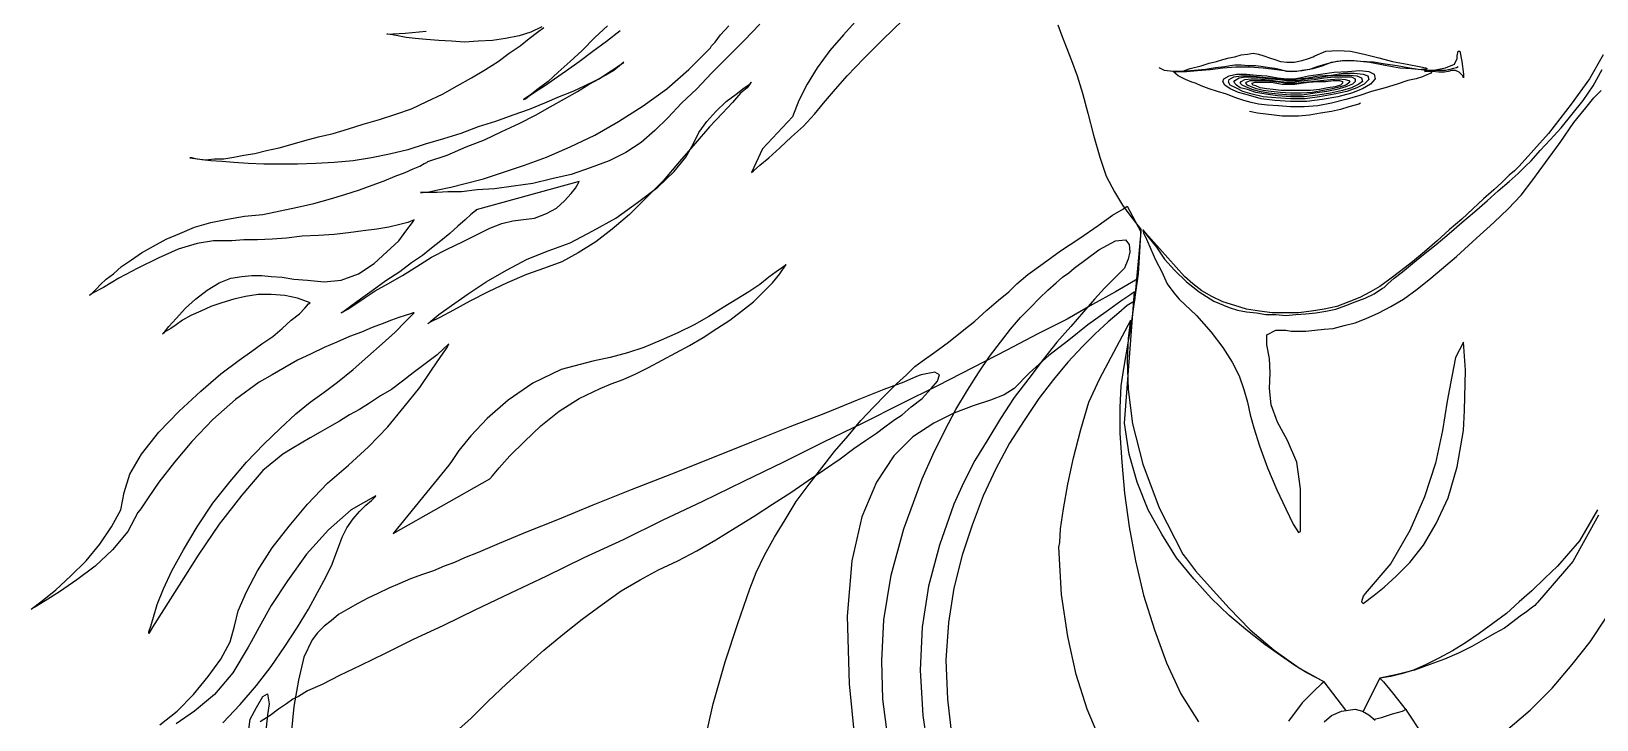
# Model space of a CAD drawing. Extents: x -27 to 49, y -117 to 57.
# Drawn here: x -18.87 to 13.34, y 21.95 to 36.13 of the extents above; entities that cross this region are included whole.
import ezdxf

# ---------------------------------------------------------------- set-up
doc = ezdxf.new("R2010")
doc.units = 0
doc.header["$LTSCALE"] = 25
for name, color, linetype in [('1', 7, 'CONTINUOUS'), ('4', 7, 'CONTINUOUS'), ('7', 7, 'CONTINUOUS')]:
    doc.layers.add(name, color=color, linetype=linetype)

msp = doc.modelspace()

# ---------------------------------------------------------------- linework, layer by layer
at = {"layer": '1', "linetype": 'CONTINUOUS'}
for points in [[(-3.876, 36.277), (-4.195, 35.94), (-4.533, 35.602), (-4.87, 35.264), (-5.171, 34.945), (-5.49, 34.645), (-5.771, 34.345), (-6.033, 34.082), (-6.315, 33.839), (-6.634, 33.632), (-6.972, 33.463), (-7.366, 33.313), (-7.759, 33.182), (-8.154, 33.088), (-8.547, 32.994), (-8.941, 32.938), (-9.336, 32.882), (-9.692, 32.863), (-10.011, 32.825), (-10.292, 32.825), (-10.517, 32.807), (-10.705, 32.807), (-10.818, 32.807), (-10.855, 32.807)], [(-10.855, 32.807), (-10.818, 32.807), (-10.686, 32.825), (-10.499, 32.863), (-10.236, 32.92), (-9.936, 32.994), (-9.56, 33.088), (-9.167, 33.219), (-8.716, 33.369), (-8.266, 33.538), (-7.779, 33.745), (-7.271, 33.989), (-6.784, 34.27), (-6.278, 34.589), (-5.79, 34.945), (-5.339, 35.339), (-4.889, 35.789), (-4.87, 35.827), (-4.795, 35.902), (-4.683, 36.052), (-4.514, 36.24)], [(-7.009, 36.24), (-7.271, 35.996), (-7.534, 35.733), (-7.779, 35.508), (-8.022, 35.283), (-8.228, 35.095), (-8.435, 34.945), (-8.604, 34.814), (-8.735, 34.72)], [(-8.735, 34.72), (-8.698, 34.739), (-8.623, 34.796), (-8.491, 34.889), (-8.304, 35.002), (-8.097, 35.151), (-7.853, 35.32), (-7.59, 35.508), (-7.309, 35.715), (-7.028, 35.921), (-6.747, 36.146)], [(-1.85, 36.39), (-2.151, 36.052), (-2.432, 35.733), (-2.694, 35.377), (-2.901, 35.039), (-3.07, 34.701), (-3.2, 34.364), (-3.82, 33.707), (-4.045, 33.219), (-4.007, 33.257), (-3.876, 33.369), (-3.688, 33.52), (-3.463, 33.726), (-3.22, 33.951), (-2.976, 34.176), (-2.751, 34.42), (-2.563, 34.645), (-2.357, 34.889), (-2.075, 35.208), (-1.738, 35.564), (-1.344, 35.958), (-0.931, 36.353)], [(13.476, 35.639), (13.195, 35.151), (12.82, 34.626), (12.35, 34.026), (11.75, 33.351), (11.732, 33.332), (11.656, 33.257), (11.544, 33.163), (11.394, 33.013), (11.225, 32.863), (11.019, 32.675), (10.793, 32.469), (10.569, 32.262), (10.307, 32.037), (10.062, 31.812), (9.8, 31.587), (9.556, 31.381), (9.312, 31.193), (9.087, 31.024), (8.881, 30.874), (8.693, 30.761), (8.468, 30.649), (8.243, 30.555), (7.999, 30.462), (7.737, 30.406), (7.474, 30.368), (7.211, 30.33), (6.948, 30.33), (6.667, 30.33), (6.404, 30.368), (6.142, 30.406), (5.898, 30.48), (5.654, 30.555), (5.429, 30.668), (5.223, 30.781), (5.035, 30.931), (4.866, 31.08), (4.003, 32.037), (4.022, 31.981), (4.078, 31.85), (4.172, 31.644), (4.266, 31.419), (4.397, 31.174), (4.51, 30.931), (4.641, 30.743), (4.753, 30.612), (5.11, 30.274), (5.41, 29.936), (5.654, 29.617), (5.842, 29.317), (5.991, 29.036), (6.085, 28.754), (6.16, 28.492), (6.217, 28.229), (6.292, 27.966), (6.404, 27.591), (6.573, 27.141), (6.761, 26.69), (6.948, 26.297), (7.099, 25.978), (7.211, 25.809), (7.249, 25.828), (7.249, 26.203), (7.249, 26.71), (7.173, 27.254), (6.986, 27.704), (6.78, 28.079), (6.649, 28.436), (6.611, 28.773), (6.629, 29.092), (6.611, 29.392), (6.555, 29.674), (6.555, 29.88), (6.742, 29.974), (6.836, 29.974), (6.948, 29.974), (7.061, 29.955), (7.211, 29.955), (7.361, 29.955), (7.548, 29.974), (7.737, 29.993), (7.924, 30.011), (8.149, 30.067), (8.374, 30.124), (8.599, 30.217), (8.862, 30.33), (9.106, 30.462), (9.368, 30.612), (9.65, 30.818), (9.932, 31.043), (10.457, 31.493), (10.869, 31.869), (11.225, 32.188), (11.525, 32.469), (11.788, 32.75), (12.031, 33.069), (12.294, 33.426), (12.595, 33.839), (12.876, 34.251), (13.12, 34.551), (13.289, 34.758), (13.439, 34.908)], [(10.494, 35.396), (10.457, 35.377), (10.401, 35.358), (10.325, 35.339), (10.231, 35.32), (10.138, 35.32), (10.006, 35.32), (9.856, 35.32), (9.669, 35.339), (9.462, 35.377), (9.237, 35.414), (8.993, 35.452), (8.75, 35.49), (8.487, 35.508), (8.243, 35.526), (7.999, 35.508), (7.774, 35.452), (7.586, 35.396), (7.436, 35.339), (7.286, 35.32), (7.173, 35.302), (7.061, 35.302), (6.967, 35.302), (6.892, 35.32), (6.817, 35.339), (6.723, 35.358), (6.611, 35.377), (6.479, 35.396), (6.33, 35.414), (6.18, 35.414), (6.029, 35.433), (5.898, 35.433), (5.804, 35.414), (5.692, 35.396), (5.504, 35.377), (5.297, 35.339), (5.072, 35.32), (4.829, 35.302), (4.622, 35.302), (4.454, 35.32), (4.341, 35.377)], [(9.8, 35.208), (9.763, 35.189), (9.631, 35.151), (9.462, 35.114), (9.237, 35.039), (8.993, 34.964), (8.712, 34.889), (8.449, 34.796), (8.186, 34.72), (7.887, 34.645), (7.605, 34.589), (7.324, 34.57), (7.042, 34.57), (6.798, 34.589), (6.573, 34.607), (6.386, 34.626), (6.236, 34.664), (6.085, 34.701), (5.917, 34.758), (5.729, 34.832), (5.542, 34.889), (5.373, 34.945), (5.204, 35.002), (5.091, 35.058), (5.016, 35.077), (4.885, 35.133), (4.735, 35.208), (4.641, 35.283), (4.679, 35.302), (4.904, 35.302), (5.129, 35.32), (5.391, 35.339), (5.654, 35.377), (5.917, 35.396), (6.198, 35.396), (6.479, 35.377), (6.761, 35.339), (7.061, 35.302), (7.286, 35.32), (7.512, 35.358), (7.699, 35.414), (7.887, 35.49), (8.112, 35.526), (8.355, 35.526), (8.674, 35.49), (8.993, 35.433), (9.294, 35.377), (9.537, 35.358), (9.743, 35.339), (9.894, 35.32), (9.95, 35.302), (9.932, 35.264), (9.8, 35.208)], [(4.829, 35.302), (4.866, 35.32), (4.978, 35.358), (5.204, 35.414), (5.373, 35.47), (5.523, 35.508), (5.654, 35.546), (5.785, 35.583), (5.898, 35.602), (6.029, 35.639), (6.16, 35.658), (6.273, 35.677), (6.386, 35.658), (6.498, 35.621), (6.611, 35.583), (6.723, 35.546), (6.836, 35.508), (6.967, 35.49), (7.117, 35.49), (7.286, 35.526), (7.418, 35.564), (7.512, 35.602), (7.548, 35.621), (7.774, 35.715), (8.018, 35.733), (8.28, 35.715), (8.562, 35.658), (8.862, 35.583), (9.143, 35.508), (9.444, 35.452), (9.725, 35.396), (9.819, 35.377), (9.856, 35.358), (9.819, 35.339), (9.743, 35.339), (9.743, 35.339)], [(9.969, 35.32), (10.062, 35.339), (10.231, 35.377), (10.419, 35.452), (10.475, 35.564), (10.475, 35.621), (10.494, 35.715), (10.532, 35.715), (10.569, 35.508), (10.607, 35.245), (10.607, 35.171), (10.588, 35.208), (10.513, 35.283), (10.438, 35.32), (10.363, 35.32), (10.288, 35.302), (10.213, 35.283), (10.1, 35.283), (9.969, 35.302), (9.856, 35.302), (9.8, 35.302), (9.969, 35.32)], [(4.003, 32.037), (4.135, 31.869), (4.284, 31.681), (4.454, 31.437), (4.66, 31.212), (4.904, 30.968), (5.166, 30.761), (5.466, 30.574), (5.785, 30.443), (5.954, 30.386), (6.142, 30.349), (6.348, 30.33), (6.536, 30.293), (6.742, 30.293), (6.948, 30.274), (7.155, 30.293), (7.361, 30.312), (7.568, 30.33), (7.774, 30.368), (7.98, 30.406), (8.186, 30.48), (8.374, 30.555), (8.581, 30.63), (8.768, 30.725), (8.937, 30.837), (8.975, 30.855), (9.049, 30.931), (9.181, 31.043), (9.35, 31.174), (9.556, 31.343), (9.781, 31.531), (10.044, 31.737), (10.307, 31.963), (10.569, 32.188), (10.831, 32.412), (11.094, 32.637), (11.319, 32.844), (11.544, 33.032), (11.732, 33.201), (11.882, 33.351), (11.995, 33.463), (12.182, 33.67), (12.388, 33.895), (12.613, 34.138), (12.838, 34.42), (13.064, 34.701), (13.27, 35.002), (13.458, 35.339)], [(8.768, 35.245), (8.787, 35.151), (8.693, 35.039), (8.525, 34.945), (8.299, 34.852), (8.018, 34.776), (7.699, 34.72), (7.38, 34.683), (7.042, 34.683), (6.723, 34.701), (6.442, 34.739), (6.18, 34.814), (5.973, 34.87), (5.804, 34.945), (5.692, 35.02), (5.654, 35.095), (5.672, 35.151), (5.785, 35.208), (5.935, 35.245), (6.142, 35.245), (6.348, 35.227), (6.555, 35.208), (6.78, 35.171), (6.967, 35.151), (7.117, 35.151), (7.23, 35.171), (7.418, 35.208), (7.661, 35.245), (7.943, 35.283), (8.224, 35.302), (8.468, 35.32), (8.656, 35.302), (8.768, 35.245)], [(7.042, 34.739), (6.742, 34.758), (6.479, 34.776), (6.254, 34.832), (6.067, 34.889), (5.917, 34.964), (5.804, 35.02), (5.766, 35.077), (5.785, 35.133), (5.879, 35.189), (6.029, 35.208), (6.217, 35.208), (6.404, 35.189), (6.611, 35.171), (6.798, 35.151), (6.967, 35.133), (7.117, 35.133), (7.211, 35.151), (7.399, 35.171), (7.624, 35.208), (7.887, 35.227), (8.13, 35.264), (8.355, 35.264), (8.543, 35.245), (8.637, 35.208), (8.656, 35.133), (8.562, 35.039), (8.412, 34.964), (8.206, 34.889), (7.943, 34.832), (7.642, 34.776), (7.343, 34.739), (7.042, 34.739)], [(7.042, 34.776), (6.78, 34.796), (6.536, 34.832), (6.33, 34.87), (6.16, 34.926), (6.011, 34.964), (5.935, 35.02), (5.879, 35.077), (5.898, 35.114), (5.991, 35.171), (6.123, 35.189), (6.292, 35.189), (6.461, 35.171), (6.649, 35.151), (6.817, 35.133), (6.967, 35.114), (7.099, 35.114), (7.193, 35.114), (7.361, 35.151), (7.568, 35.171), (7.811, 35.208), (8.037, 35.227), (8.262, 35.227), (8.412, 35.208), (8.505, 35.171), (8.525, 35.095), (8.449, 35.039), (8.299, 34.964), (8.112, 34.908), (7.867, 34.852), (7.605, 34.814), (7.324, 34.776), (7.042, 34.776)], [(7.042, 34.814), (6.798, 34.832), (6.592, 34.852), (6.404, 34.889), (6.254, 34.926), (6.123, 34.983), (6.048, 35.02), (6.011, 35.058), (6.029, 35.095), (6.104, 35.133), (6.236, 35.151), (6.367, 35.151), (6.517, 35.133), (6.686, 35.114), (6.836, 35.095), (6.986, 35.077), (7.099, 35.077), (7.173, 35.095), (7.324, 35.114), (7.53, 35.133), (7.737, 35.171), (7.943, 35.189), (8.149, 35.189), (8.299, 35.189), (8.374, 35.151), (8.374, 35.095), (8.318, 35.039), (8.186, 34.983), (7.999, 34.926), (7.793, 34.889), (7.548, 34.852), (7.286, 34.814), (7.042, 34.814)], [(7.042, 34.852), (6.836, 34.87), (6.649, 34.889), (6.479, 34.908), (6.348, 34.945), (6.236, 34.983), (6.16, 35.02), (6.123, 35.058), (6.142, 35.077), (6.217, 35.114), (6.31, 35.114), (6.442, 35.114), (6.573, 35.114), (6.723, 35.095), (6.854, 35.077), (6.967, 35.058), (7.08, 35.058), (7.155, 35.058), (7.305, 35.077), (7.474, 35.095), (7.661, 35.114), (7.867, 35.133), (8.037, 35.151), (8.168, 35.133), (8.243, 35.114), (8.262, 35.077), (8.186, 35.02), (8.074, 34.983), (7.905, 34.945), (7.718, 34.908), (7.492, 34.87), (7.267, 34.852), (7.042, 34.852)], [(8.112, 35.095), (8.112, 35.058), (8.074, 35.02), (7.961, 34.983), (7.811, 34.964), (7.642, 34.926), (7.455, 34.908), (7.249, 34.908), (7.042, 34.908), (6.854, 34.908), (6.686, 34.926), (6.555, 34.945), (6.423, 34.964), (6.33, 35.002), (6.273, 35.02), (6.254, 35.039), (6.254, 35.058), (6.31, 35.077), (6.404, 35.077), (6.517, 35.077), (6.649, 35.077), (6.761, 35.058), (6.874, 35.039), (6.986, 35.039), (7.08, 35.039), (7.136, 35.039), (7.267, 35.058), (7.418, 35.077), (7.605, 35.095), (7.774, 35.095), (7.924, 35.114), (8.056, 35.114), (8.112, 35.095)], [(-10.705, 30.105), (-10.648, 30.161), (-10.48, 30.293), (-10.217, 30.48), (-9.879, 30.725), (-9.504, 30.968), (-9.091, 31.212), (-8.66, 31.437), (-8.228, 31.606), (-7.779, 31.774), (-7.309, 32.019), (-6.84, 32.282), (-6.39, 32.601), (-5.977, 32.92), (-5.64, 33.238), (-5.395, 33.538), (-5.246, 33.801), (-5.133, 34.045), (-4.964, 34.27), (-4.777, 34.477), (-4.57, 34.683), (-4.364, 34.832), (-4.195, 34.964), (-4.083, 35.039), (-4.045, 35.077), (-4.064, 35.058), (-4.139, 34.964), (-4.27, 34.852), (-4.439, 34.664), (-4.645, 34.439), (-4.908, 34.158), (-5.208, 33.82), (-5.527, 33.444), (-5.865, 33.05), (-6.221, 32.694), (-6.559, 32.356), (-6.916, 32.056), (-7.253, 31.794), (-7.61, 31.568), (-7.947, 31.381), (-8.304, 31.249), (-8.679, 31.118), (-9.073, 30.949), (-9.466, 30.761), (-9.842, 30.574), (-10.18, 30.386), (-10.461, 30.237), (-10.648, 30.143), (-10.705, 30.105)], [(8.487, 34.645), (8.449, 34.626), (8.374, 34.607), (8.243, 34.57), (8.074, 34.514), (7.887, 34.477), (7.661, 34.439), (7.436, 34.401), (7.211, 34.382), (7.193, 34.382), (7.117, 34.382), (7.005, 34.382), (6.874, 34.382), (6.705, 34.401), (6.536, 34.42), (6.367, 34.439), (6.198, 34.477)], [(-12.487, 30.33), (-12.45, 30.349), (-12.356, 30.406), (-12.206, 30.499), (-12.018, 30.63), (-11.793, 30.781), (-11.531, 30.931), (-11.23, 31.1), (-10.93, 31.287), (-10.63, 31.475), (-10.311, 31.644), (-9.992, 31.794), (-9.692, 31.943), (-9.43, 32.075), (-9.185, 32.169), (-8.96, 32.225), (-8.792, 32.244), (-8.51, 32.282), (-8.266, 32.375), (-8.06, 32.488), (-7.891, 32.637), (-7.759, 32.788), (-7.666, 32.9), (-7.61, 32.994), (-7.59, 33.032), (-9.711, 32.45), (-9.729, 32.432), (-9.823, 32.356), (-9.936, 32.244), (-10.086, 32.113), (-10.255, 31.963), (-10.442, 31.812), (-10.63, 31.662), (-10.818, 31.512), (-11.043, 31.362), (-11.286, 31.174), (-11.568, 30.987), (-11.849, 30.781), (-12.093, 30.612), (-12.299, 30.462), (-12.431, 30.368), (-12.487, 30.33)], [(-3.332, 31.325), (-3.351, 31.306), (-3.426, 31.249), (-3.539, 31.174), (-3.688, 31.062), (-3.876, 30.912), (-4.101, 30.761), (-4.345, 30.612), (-4.627, 30.443), (-4.927, 30.255), (-5.227, 30.087), (-5.565, 29.918), (-5.903, 29.768), (-6.259, 29.617), (-6.597, 29.505), (-6.953, 29.411), (-7.309, 29.336), (-7.966, 29.167), (-8.547, 28.885), (-9.054, 28.53), (-9.486, 28.154), (-9.823, 27.798), (-10.067, 27.497), (-10.217, 27.272), (-10.273, 27.197), (-11.418, 25.79), (-9.43, 26.916), (-9.373, 26.972), (-9.242, 27.141), (-9.017, 27.385), (-8.716, 27.685), (-8.379, 28.004), (-8.003, 28.304), (-7.59, 28.566), (-7.159, 28.773), (-6.934, 28.867), (-6.69, 28.961), (-6.428, 29.073), (-6.165, 29.204), (-5.883, 29.355), (-5.602, 29.505), (-5.321, 29.655), (-5.04, 29.824), (-4.758, 30.011), (-4.495, 30.18), (-4.251, 30.368), (-4.007, 30.555), (-3.801, 30.761), (-3.614, 30.949), (-3.463, 31.137), (-3.332, 31.325)], [(10.438, 29.411), (10.363, 29.017), (10.269, 28.51), (10.175, 27.91), (10.026, 27.235), (9.8, 26.541), (9.5, 25.847), (9.106, 25.171), (8.581, 24.552), (8.543, 24.495), (8.505, 24.383), (8.543, 24.346), (8.768, 24.515), (8.975, 24.684), (9.219, 24.908), (9.5, 25.19), (9.781, 25.546), (10.044, 25.996), (10.288, 26.522), (10.475, 27.16), (10.607, 27.91), (10.626, 28.323), (10.644, 29.148), (10.607, 29.73), (10.438, 29.411)]]:
    msp.add_lwpolyline(points, dxfattribs=at)
at = {"layer": '4', "linetype": 'CONTINUOUS'}
for points in [[(-1.25, 21.644), (-1.344, 22.376), (-1.362, 23.164), (-1.324, 24.008), (-1.175, 24.927), (-0.912, 25.884), (-0.537, 26.916), (-0.311, 27.422), (-0.068, 27.91), (0.157, 28.341), (0.401, 28.736), (0.626, 29.092), (0.851, 29.43), (1.077, 29.73), (1.283, 29.993), (1.489, 30.237), (1.696, 30.443), (1.883, 30.63), (2.052, 30.799), (2.221, 30.949), (2.352, 31.062), (2.484, 31.156), (2.596, 31.249), (3.102, 31.625), (3.441, 31.812), (3.647, 31.831), (3.722, 31.737), (3.74, 31.587), (3.703, 31.437), (3.647, 31.306), (3.628, 31.249)], [(3.628, 31.249), (3.59, 31.212), (3.515, 31.137), (3.384, 31.006), (3.215, 30.837), (3.009, 30.612), (2.783, 30.349), (2.521, 30.049), (2.239, 29.73), (1.958, 29.373), (1.658, 28.979), (1.358, 28.586), (1.077, 28.154), (0.814, 27.723), (0.552, 27.291), (0.326, 26.841), (0.12, 26.391), (-0.18, 25.546), (-0.405, 24.702), (-0.537, 23.858), (-0.574, 22.976), (-0.518, 22.038), (-0.368, 21.025)], [(-0.556, 29.055), (-0.65, 29.017), (-0.912, 28.905), (-1.324, 28.754), (-1.869, 28.53), (-2.526, 28.267), (-3.257, 27.985), (-4.045, 27.666), (-4.852, 27.348), (-5.696, 27.009), (-6.521, 26.69), (-7.309, 26.372), (-8.041, 26.072), (-8.698, 25.809), (-9.242, 25.584), (-9.673, 25.396), (-9.954, 25.284), (-10.161, 25.19), (-10.367, 25.115), (-10.592, 25.021), (-10.818, 24.946), (-11.061, 24.852), (-11.286, 24.758), (-11.512, 24.665), (-11.737, 24.552), (-11.943, 24.459), (-12.149, 24.346), (-12.356, 24.233), (-12.544, 24.12), (-12.694, 23.989), (-12.843, 23.877), (-12.975, 23.745), (-13.088, 23.595), (-13.256, 23.239), (-13.369, 22.77), (-13.463, 22.226), (-13.519, 21.663)], [(-10.18, 21.663), (-9.823, 21.982), (-9.466, 22.338), (-9.091, 22.695), (-8.716, 23.032), (-8.322, 23.389), (-7.929, 23.708), (-7.534, 24.027), (-7.122, 24.327), (-6.728, 24.608), (-6.334, 24.834), (-5.959, 25.04), (-5.565, 25.227), (-5.171, 25.434), (-4.777, 25.659), (-4.382, 25.903), (-3.989, 26.146), (-3.614, 26.391), (-3.238, 26.634), (-2.882, 26.878), (-2.544, 27.103), (-2.225, 27.328), (-1.944, 27.535), (-1.7, 27.704), (-1.475, 27.854), (-1.306, 27.985), (-1.175, 28.079), (-1.1, 28.135), (-0.949, 28.229), (-0.762, 28.398), (-0.537, 28.566), (-0.349, 28.773), (-0.218, 28.923), (-0.18, 29.055), (-0.275, 29.111), (-0.556, 29.055)], [(-13.969, 22.282), (-14.007, 22.057), (-14.063, 21.532), (-14.138, 20.856), (-14.157, 20.218), (-14.138, 19.618), (-14.119, 19.112), (-14.157, 18.887), (-14.251, 19.186), (-14.363, 19.937), (-14.42, 20.8), (-14.42, 21.532), (-14.363, 21.963), (-14.232, 22.207), (-14.101, 22.432), (-14.007, 22.489), (-13.969, 22.282)]]:
    msp.add_lwpolyline(points, dxfattribs=at)
at = {"layer": '7', "linetype": 'CONTINUOUS'}
for points in [[(-16.22, 21.851), (-15.864, 22.132), (-15.526, 22.47), (-15.226, 22.845), (-14.964, 23.201), (-14.776, 23.558), (-14.682, 23.877), (-14.607, 24.196), (-14.438, 24.589), (-14.213, 25.021), (-13.913, 25.49), (-13.557, 25.94), (-13.182, 26.391), (-12.769, 26.822), (-12.337, 27.197), (-11.924, 27.573), (-11.531, 27.985), (-11.193, 28.398), (-10.874, 28.792), (-10.63, 29.148), (-10.442, 29.43), (-10.311, 29.617), (-10.273, 29.692), (-10.517, 29.467), (-10.761, 29.28), (-11.005, 29.092), (-11.23, 28.923), (-11.455, 28.754), (-11.681, 28.623), (-11.906, 28.473), (-12.112, 28.341), (-12.318, 28.229), (-12.524, 28.098), (-12.731, 27.985), (-12.919, 27.872), (-13.125, 27.76), (-13.312, 27.647), (-13.501, 27.535), (-13.688, 27.422), (-14.101, 27.085), (-14.532, 26.578), (-15.001, 25.978), (-15.433, 25.34), (-15.826, 24.721), (-16.145, 24.214), (-16.37, 23.858), (-16.446, 23.727), (-16.446, 23.764), (-16.408, 23.877), (-16.352, 24.064), (-16.277, 24.327), (-16.145, 24.646), (-15.977, 25.021), (-15.732, 25.452), (-15.451, 25.922), (-15.132, 26.409), (-14.776, 26.86), (-14.438, 27.254), (-14.082, 27.629), (-13.744, 27.948), (-13.425, 28.248), (-13.125, 28.492), (-12.843, 28.698), (-12.562, 28.905), (-12.243, 29.167), (-11.943, 29.43), (-11.643, 29.692), (-11.38, 29.936), (-11.174, 30.143), (-11.043, 30.274), (-10.987, 30.33), (-11.005, 30.33), (-11.061, 30.312), (-11.174, 30.274), (-11.306, 30.237), (-11.455, 30.18), (-11.643, 30.105), (-11.849, 30.03), (-12.074, 29.936), (-12.318, 29.842), (-12.581, 29.73), (-12.843, 29.617), (-13.106, 29.486), (-13.388, 29.355), (-13.65, 29.204), (-13.913, 29.055), (-14.175, 28.905), (-14.663, 28.548), (-15.132, 28.135), (-15.564, 27.685), (-15.92, 27.254), (-16.239, 26.841), (-16.464, 26.522), (-16.615, 26.297), (-16.671, 26.222), (-16.877, 25.828), (-17.196, 25.452), (-17.552, 25.115), (-17.927, 24.834), (-18.284, 24.589), (-18.584, 24.402), (-18.79, 24.27), (-18.866, 24.233), (-18.641, 24.402), (-18.359, 24.627), (-18.059, 24.908), (-17.74, 25.227), (-17.459, 25.565), (-17.215, 25.922), (-17.027, 26.278), (-16.952, 26.634), (-16.84, 27.009), (-16.595, 27.422), (-16.239, 27.872), (-15.826, 28.304), (-15.377, 28.717), (-14.964, 29.073), (-14.588, 29.355), (-14.326, 29.543), (-14.119, 29.692), (-13.894, 29.842), (-13.707, 30.011), (-13.519, 30.18), (-13.35, 30.312), (-13.238, 30.424), (-13.162, 30.518), (-13.125, 30.536), (-13.388, 30.63), (-13.65, 30.687), (-13.932, 30.705), (-14.195, 30.705), (-14.457, 30.668), (-14.701, 30.612), (-14.945, 30.536), (-15.17, 30.462), (-15.377, 30.368), (-15.583, 30.274), (-15.752, 30.18), (-15.883, 30.087), (-15.995, 30.011), (-16.089, 29.955), (-16.145, 29.918), (-16.164, 29.898), (-16.127, 29.936), (-16.033, 30.049), (-15.883, 30.217), (-15.695, 30.424), (-15.489, 30.612), (-15.245, 30.799), (-15.001, 30.949), (-14.757, 31.043), (-14.532, 31.08), (-14.326, 31.1), (-14.119, 31.1), (-13.932, 31.08), (-13.707, 31.062), (-13.463, 31.024), (-13.182, 31.006), (-12.843, 30.968), (-12.487, 31.006), (-12.131, 31.137), (-11.812, 31.343), (-11.549, 31.587), (-11.306, 31.812), (-11.136, 32.037), (-11.024, 32.188), (-10.987, 32.244), (-11.118, 32.188), (-11.286, 32.15), (-11.512, 32.093), (-11.755, 32.056), (-12.037, 32.019), (-12.337, 31.981), (-12.637, 31.943), (-12.956, 31.925), (-13.294, 31.906), (-13.613, 31.869), (-13.913, 31.85), (-14.213, 31.831), (-14.494, 31.831), (-14.739, 31.812), (-14.945, 31.812), (-15.114, 31.812), (-15.451, 31.756), (-15.845, 31.644), (-16.258, 31.456), (-16.671, 31.249), (-17.064, 31.043), (-17.383, 30.855), (-17.59, 30.743), (-17.665, 30.687), (-17.646, 30.705), (-17.608, 30.743), (-17.534, 30.818), (-17.44, 30.912), (-17.327, 31.024), (-17.177, 31.137), (-17.008, 31.287), (-16.802, 31.419), (-16.595, 31.568), (-16.352, 31.7), (-16.089, 31.85), (-15.808, 31.963), (-15.507, 32.093), (-15.17, 32.188), (-14.832, 32.262), (-14.476, 32.319), (-14.101, 32.356), (-13.744, 32.432), (-13.388, 32.506), (-13.05, 32.581), (-12.712, 32.675), (-12.412, 32.769), (-12.112, 32.863), (-11.849, 32.956), (-11.605, 33.05), (-11.38, 33.144), (-11.174, 33.219), (-11.005, 33.295), (-10.874, 33.351), (-10.78, 33.407), (-10.724, 33.426), (-10.705, 33.444), (-10.311, 33.576), (-9.917, 33.745), (-9.542, 33.895), (-9.185, 34.064), (-8.829, 34.232), (-8.491, 34.401), (-8.191, 34.57), (-7.891, 34.739), (-7.628, 34.889), (-7.384, 35.039), (-7.178, 35.151), (-7.009, 35.264), (-6.859, 35.358), (-6.765, 35.433), (-6.69, 35.47), (-6.671, 35.49), (-6.765, 35.414), (-6.878, 35.32), (-7.047, 35.227), (-7.253, 35.114), (-7.478, 35.002), (-7.722, 34.889), (-8.003, 34.776), (-8.304, 34.645), (-8.623, 34.514), (-8.96, 34.401), (-9.317, 34.27), (-9.673, 34.158), (-10.03, 34.026), (-10.386, 33.913), (-10.761, 33.801), (-11.118, 33.688), (-11.493, 33.594), (-11.868, 33.52), (-12.243, 33.463), (-12.637, 33.426), (-13.012, 33.407), (-13.388, 33.388), (-13.744, 33.388), (-14.082, 33.388), (-14.401, 33.407), (-14.701, 33.426), (-14.945, 33.444), (-15.17, 33.463), (-15.357, 33.482), (-15.489, 33.501), (-15.564, 33.52), (-15.601, 33.52), (-15.451, 33.501), (-15.283, 33.482), (-15.095, 33.501), (-14.907, 33.501), (-14.701, 33.538), (-14.494, 33.576), (-14.269, 33.614), (-14.025, 33.67), (-13.763, 33.726), (-13.501, 33.801), (-13.238, 33.876), (-12.956, 33.951), (-12.656, 34.026), (-12.337, 34.12), (-12.037, 34.214), (-11.699, 34.308), (-11.362, 34.42), (-11.043, 34.533), (-10.724, 34.683), (-10.405, 34.832), (-10.104, 35.002), (-9.805, 35.171), (-9.523, 35.339), (-9.26, 35.508), (-9.035, 35.677), (-8.81, 35.827), (-8.623, 35.977), (-8.453, 36.108), (-8.322, 36.202)], [(-8.36, 36.221), (-8.585, 36.108), (-8.829, 36.034), (-9.111, 35.977), (-9.373, 35.94), (-9.673, 35.921), (-9.954, 35.902), (-10.217, 35.921), (-10.48, 35.94), (-10.742, 35.958), (-10.967, 35.977), (-11.155, 35.996), (-11.324, 36.034), (-11.436, 36.052), (-11.531, 36.071), (-11.549, 36.071), (-11.174, 36.09), (-10.742, 36.127)], [(2.259, 36.258), (2.333, 36.052), (2.428, 35.808), (2.54, 35.526), (2.652, 35.208), (2.765, 34.852), (2.877, 34.439), (2.99, 33.989), (3.122, 33.538), (3.253, 33.144), (3.421, 32.825), (3.59, 32.544), (3.74, 32.338), (3.853, 32.188), (3.928, 32.093), (3.966, 32.056), (3.909, 31.137), (3.76, 30.067), (3.609, 29.186), (3.553, 28.829), (3.534, 28.379), (3.534, 27.854), (3.572, 27.254), (3.628, 26.616), (3.722, 25.922), (3.853, 25.227), (4.022, 24.515), (4.247, 23.801), (4.491, 23.126), (4.791, 22.489), (5.148, 21.907)], [(-5.04, 21.363), (-4.833, 22.282), (-4.589, 23.145), (-4.326, 23.933), (-4.083, 24.646), (-3.951, 24.984), (-3.782, 25.34), (-3.576, 25.715), (-3.351, 26.072), (-3.126, 26.447), (-2.863, 26.803), (-2.6, 27.141), (-2.338, 27.479), (-2.056, 27.798), (-1.794, 28.117), (-1.531, 28.398), (-1.288, 28.642), (-1.062, 28.867), (-0.856, 29.055), (-0.687, 29.224), (-0.537, 29.336), (-0.275, 29.523), (0.007, 29.73), (0.289, 29.955), (0.552, 30.161), (0.795, 30.386), (1.039, 30.593), (1.246, 30.761), (1.414, 30.931), (1.639, 31.118), (1.958, 31.343), (2.315, 31.606), (2.709, 31.869), (3.084, 32.131), (3.384, 32.338), (3.609, 32.469), (3.684, 32.525), (3.966, 32), (3.834, 30.574), (3.684, 30.48), (3.515, 30.33), (3.29, 30.143), (3.028, 29.898), (2.765, 29.636), (2.465, 29.317), (2.165, 28.961), (1.864, 28.566), (1.565, 28.117), (1.264, 27.647), (0.983, 27.122), (0.72, 26.56), (0.495, 25.959), (0.289, 25.34), (0.12, 24.665), (0.007, 23.952), (-0.049, 23.183), (-0.012, 22.376), (0.082, 21.532)], [(3.89, 31.024), (3.853, 31.006), (3.441, 30.761), (2.971, 30.499), (2.446, 30.199), (1.846, 29.898), (1.208, 29.561), (0.514, 29.204), (-0.218, 28.829), (-0.969, 28.454), (-1.756, 28.06), (-2.563, 27.666), (-3.389, 27.254), (-4.214, 26.86), (-5.058, 26.447), (-5.883, 26.053), (-6.69, 25.659), (-7.497, 25.284), (-8.266, 24.908), (-9.017, 24.552), (-9.729, 24.214), (-10.386, 23.895), (-11.024, 23.595), (-11.587, 23.314), (-12.093, 23.07), (-12.524, 22.864), (-12.881, 22.676), (-13.182, 22.545), (-13.369, 22.432), (-13.481, 22.376), (-13.613, 22.282), (-13.782, 22.17), (-13.95, 22.038), (-14.157, 21.907)], [(8.186, 22.151), (7.737, 22.732), (7.699, 22.751), (7.568, 22.826), (7.38, 22.92), (7.136, 23.07), (6.836, 23.277), (6.517, 23.502), (6.16, 23.783), (5.785, 24.102), (5.41, 24.459), (5.054, 24.852), (4.697, 25.284), (4.397, 25.771), (4.115, 26.278), (3.89, 26.841), (3.722, 27.422), (3.628, 28.06), (3.834, 30.761), (3.76, 30.705), (3.553, 30.574), (3.253, 30.349), (2.877, 30.087), (2.484, 29.768), (2.071, 29.449), (1.677, 29.092), (1.358, 28.773), (1.152, 28.642), (0.87, 28.53), (0.514, 28.417), (0.12, 28.267), (-0.293, 28.06), (-0.724, 27.779), (-1.118, 27.385), (-1.475, 26.841), (-1.775, 26.128), (-1.982, 25.227), (-2.075, 24.083), (-2.038, 22.695), (-1.869, 21.025)], [(3.122, 21.55), (2.859, 22.17), (2.634, 22.882), (2.465, 23.67), (2.333, 24.533), (2.277, 25.509), (2.296, 25.603), (2.315, 25.884), (2.371, 26.297), (2.465, 26.803), (2.578, 27.348), (2.727, 27.929), (2.896, 28.492), (3.122, 28.979), (3.76, 30.18), (3.74, 30.087), (3.703, 29.805), (3.684, 29.355), (3.703, 28.754), (3.796, 28.042), (4.003, 27.216), (4.341, 26.315), (4.829, 25.359), (4.904, 25.265), (5.091, 25.021), (5.391, 24.684), (5.785, 24.252), (6.217, 23.801), (6.705, 23.389), (7.23, 23.014), (7.737, 22.732)], [(-14.926, 21.888), (-14.57, 22.264), (-14.232, 22.657), (-13.932, 23.051), (-13.65, 23.464), (-13.388, 23.858), (-13.162, 24.233), (-12.975, 24.571), (-12.806, 24.89), (-12.675, 25.153), (-12.6, 25.359), (-12.544, 25.509), (-12.468, 25.715), (-12.375, 25.903), (-12.243, 26.09), (-12.112, 26.241), (-11.98, 26.372), (-11.868, 26.465), (-11.793, 26.541), (-11.774, 26.56), (-12.281, 26.278), (-12.75, 25.865), (-13.2, 25.359), (-13.594, 24.814), (-13.932, 24.308), (-14.175, 23.858), (-14.344, 23.558), (-14.401, 23.445), (-14.719, 22.92), (-15.095, 22.47), (-15.507, 22.132), (-15.883, 21.869)], [(13.383, 26.166), (12.857, 25.209), (12.125, 24.365), (12.107, 24.346), (12.069, 24.308), (11.995, 24.252), (11.901, 24.177), (11.769, 24.083), (11.619, 23.971), (11.45, 23.839), (11.244, 23.727), (11.019, 23.595), (10.775, 23.464), (10.513, 23.333), (10.213, 23.201), (9.913, 23.089), (9.594, 22.976), (9.237, 22.882), (8.881, 22.808), (8.543, 22.132), (8.543, 22.113)], [(13.364, 26.278), (12.988, 25.64), (12.763, 25.378), (12.539, 25.115), (12.276, 24.871), (12.013, 24.608), (11.75, 24.383), (11.488, 24.14), (11.206, 23.933), (10.925, 23.727), (10.644, 23.539), (10.381, 23.37), (10.1, 23.22), (9.837, 23.089), (9.575, 22.976), (9.331, 22.901), (9.106, 22.845), (8.881, 22.808)], [(11.469, 21.719), (11.975, 22.151), (12.426, 22.601), (12.838, 23.089), (13.213, 23.558), (13.532, 24.046)], [(7.737, 22.732), (7.68, 22.695), (7.53, 22.545), (7.286, 22.301), (7.005, 21.925)], [(8.881, 22.808), (8.956, 22.732), (9.143, 22.507), (9.425, 22.151), (9.763, 21.644), (10.138, 21.025), (10.513, 20.275), (10.869, 19.393), (11.15, 18.418), (11.206, 18.455), (11.357, 18.586), (11.6, 18.811), (11.901, 19.112), (12.276, 19.487), (12.669, 19.937), (13.082, 20.481), (13.514, 21.1)], [(7.737, 21.907), (7.887, 22.038), (8.093, 22.132), (8.374, 22.17)], [(8.374, 22.17), (8.525, 22.132), (8.656, 22.057), (8.787, 21.945)], [(8.768, 21.963), (8.918, 22.001), (9.143, 22.076), (9.35, 22.132), (9.425, 22.17), (9.425, 22.151)]]:
    msp.add_lwpolyline(points, dxfattribs=at)

doc.saveas('drawing.dxf')
